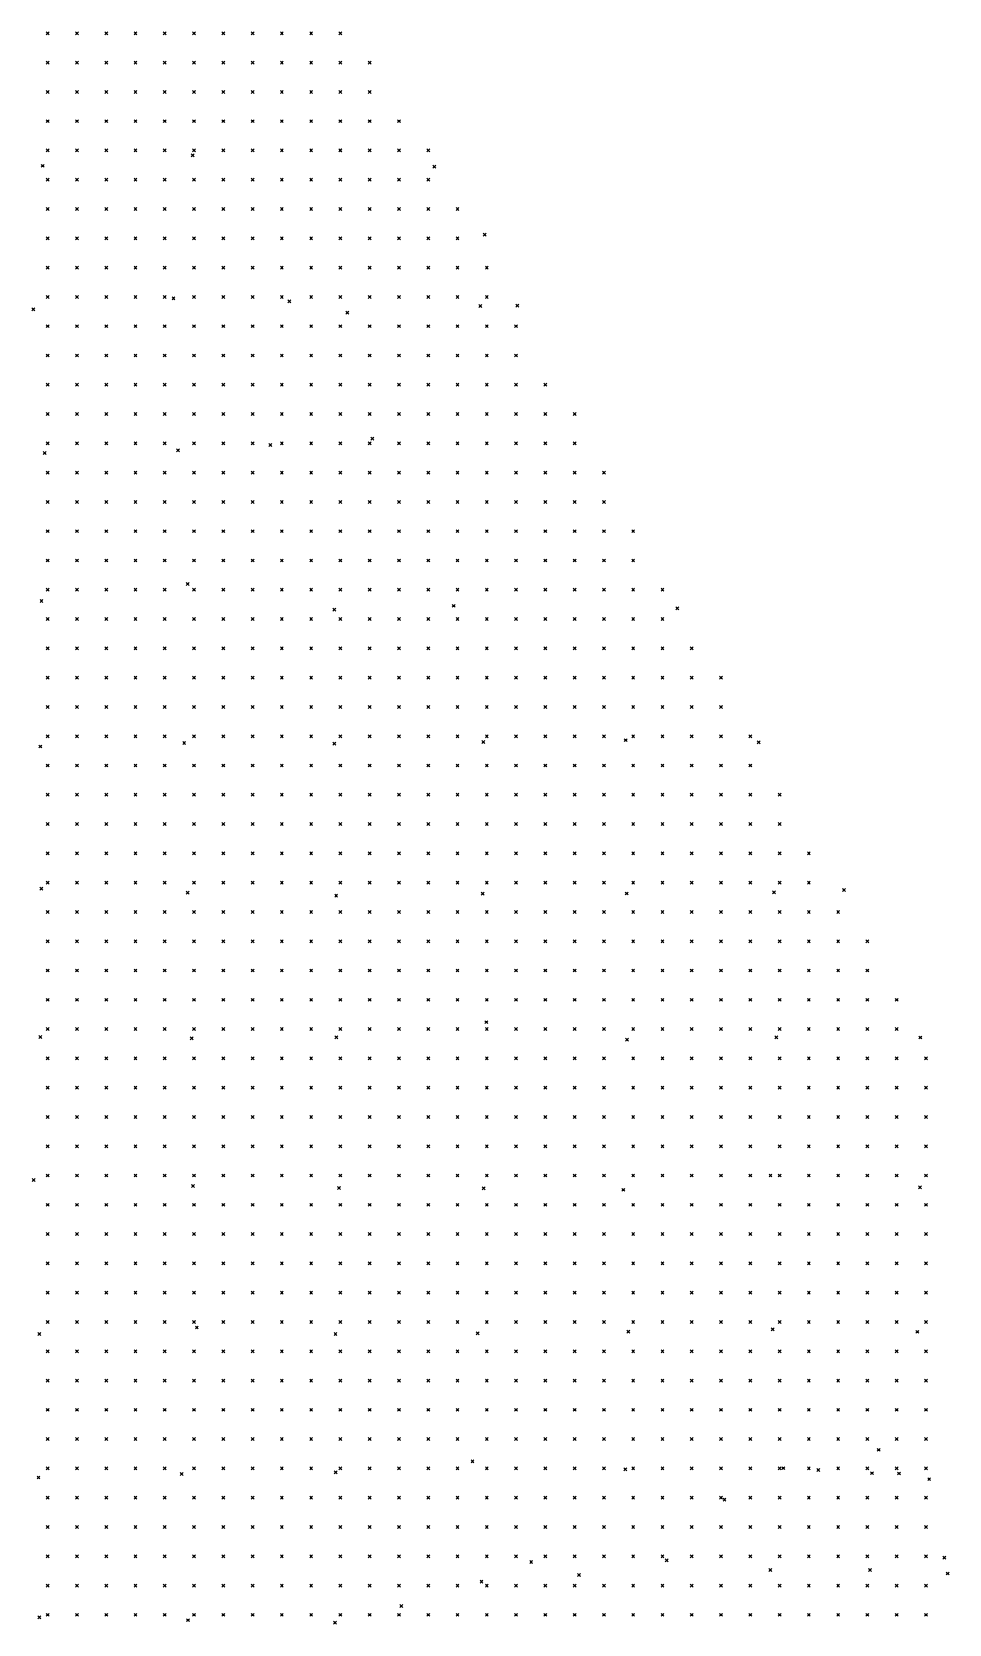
# Model space of a CAD drawing. Header units: metres. Extents: x 441556 to 446409, y 432338 to 461058.
# Drawn here: x 445586.7 to 445680.7, y 434444.7 to 434607.8 of the extents above; entities that cross this region are included whole.
import ezdxf

# ---------------------------------------------------------------- set-up
doc = ezdxf.new("R2010")
doc.units = ezdxf.units.M
doc.header["$MEASUREMENT"] = 0
doc.header["$PDMODE"] = 35
doc.header["$PDSIZE"] = 0.15
doc.layers.add('DTM-NOK-RevN_LIDAR_co_lidar', color=91, linetype='Continuous', lineweight=0)
doc.layers.add('DTM-NOK-RevN_RTK', color=32, linetype='Continuous', lineweight=0)

msp = doc.modelspace()

# ---------------------------------------------------------------- linework, layer by layer
at = {"layer": 'DTM-NOK-RevN_LIDAR_co_lidar'}
for p in [(445588.357, 434607.601, 324.379), (445591.356, 434607.601, 324.506), (445594.356, 434607.601, 324.63), (445597.355, 434607.601, 324.743), (445600.354, 434607.601, 324.834), (445603.354, 434607.601, 324.872), (445606.353, 434607.601, 324.894), (445609.352, 434607.601, 324.854), (445612.352, 434607.601, 324.861), (445615.351, 434607.601, 324.949), (445618.351, 434607.601, 325.101), (445588.357, 434604.602, 324.569), (445591.356, 434604.602, 324.691), (445594.356, 434604.602, 324.776), (445597.355, 434604.602, 324.812), (445600.354, 434604.602, 324.806), (445603.354, 434604.602, 324.762), (445606.353, 434604.602, 324.76), (445609.352, 434604.602, 324.861), (445612.352, 434604.602, 324.907), (445615.351, 434604.602, 325.057), (445618.351, 434604.602, 324.993), (445621.35, 434604.602, 325.052), (445588.357, 434601.602, 324.67), (445591.356, 434601.602, 324.797), (445594.356, 434601.602, 324.861), (445597.355, 434601.602, 324.889), (445600.354, 434601.602, 324.798), (445603.354, 434601.602, 324.797), (445606.353, 434601.602, 324.852), (445609.352, 434601.602, 324.958), (445612.352, 434601.602, 324.935), (445615.351, 434601.602, 324.91), (445618.351, 434601.602, 324.9), (445621.35, 434601.602, 324.993), (445588.357, 434598.603, 324.625), (445591.356, 434598.603, 324.745), (445594.356, 434598.603, 324.929), (445597.355, 434598.603, 324.956), (445600.354, 434598.603, 324.874), (445603.354, 434598.603, 324.854), (445606.353, 434598.603, 324.904), (445609.352, 434598.603, 324.93), (445612.352, 434598.603, 324.926), (445615.351, 434598.603, 324.943), (445618.351, 434598.603, 324.98), (445621.35, 434598.603, 325.039), (445624.349, 434598.603, 325.037), (445588.357, 434595.604, 324.709), (445591.356, 434595.604, 324.779), (445594.356, 434595.604, 324.849), (445597.355, 434595.604, 324.926), (445600.354, 434595.604, 324.943), (445603.354, 434595.604, 324.966), (445606.353, 434595.604, 324.995), (445609.352, 434595.604, 324.975), (445612.352, 434595.604, 325.006), (445615.351, 434595.604, 324.997), (445618.351, 434595.604, 324.864), (445621.35, 434595.604, 324.747), (445624.349, 434595.604, 324.622), (445627.349, 434595.604, 324.592), (445588.357, 434592.604, 324.644), (445591.356, 434592.604, 324.72), (445594.356, 434592.604, 324.838), (445597.355, 434592.604, 324.934), (445600.354, 434592.604, 324.97), (445603.354, 434592.604, 324.961), (445606.353, 434592.604, 324.868), (445609.352, 434592.604, 324.856), (445612.352, 434592.604, 325.065), (445615.351, 434592.604, 324.86), (445618.351, 434592.604, 324.539), (445621.35, 434592.604, 324.465), (445624.349, 434592.604, 324.458), (445627.349, 434592.604, 324.396), (445588.357, 434589.605, 324.605), (445591.356, 434589.605, 324.745), (445594.356, 434589.605, 324.886), (445597.355, 434589.605, 324.798), (445600.354, 434589.605, 324.732), (445603.354, 434589.605, 324.488), (445606.353, 434589.605, 324.32), (445609.352, 434589.605, 324.367), (445612.352, 434589.605, 324.608), (445615.351, 434589.605, 324.208), (445618.351, 434589.605, 324.042), (445621.35, 434589.605, 324.106), (445624.349, 434589.605, 324.189), (445627.349, 434589.605, 324.165), (445630.348, 434589.605, 324.253), (445588.357, 434586.605, 324.482), (445591.356, 434586.605, 324.33), (445594.356, 434586.605, 324.362), (445597.355, 434586.605, 324.524), (445600.354, 434586.605, 324.415), (445603.354, 434586.605, 324.229), (445606.353, 434586.605, 324.183), (445609.352, 434586.605, 324.176), (445612.352, 434586.605, 324.08), (445615.351, 434586.605, 323.963), (445618.351, 434586.605, 324.033), (445621.35, 434586.605, 324.113), (445624.349, 434586.605, 324.144), (445627.349, 434586.605, 324.09), (445630.348, 434586.605, 324.188), (445588.357, 434583.606, 323.945), (445591.356, 434583.606, 323.794), (445594.356, 434583.606, 323.814), (445597.355, 434583.606, 324.083), (445600.354, 434583.606, 324.002), (445603.354, 434583.606, 324.001), (445606.353, 434583.606, 323.843), (445609.352, 434583.606, 323.741), (445612.352, 434583.606, 323.853), (445615.351, 434583.606, 323.94), (445618.351, 434583.606, 324.071), (445621.35, 434583.606, 324.112), (445624.349, 434583.606, 324.119), (445627.349, 434583.606, 324.108), (445630.348, 434583.606, 324.155), (445633.348, 434583.606, 324.204), (445588.357, 434580.607, 323.753), (445591.356, 434580.607, 323.761), (445594.356, 434580.607, 323.793), (445597.355, 434580.607, 323.857), (445600.354, 434580.607, 323.863), (445603.354, 434580.607, 323.902), (445606.353, 434580.607, 323.913), (445609.352, 434580.607, 323.871), (445612.352, 434580.607, 323.844), (445615.351, 434580.607, 323.883), (445618.351, 434580.607, 324.118), (445621.35, 434580.607, 324.145), (445624.349, 434580.607, 324.108), (445627.349, 434580.607, 324.081), (445630.348, 434580.607, 324.073), (445633.348, 434580.607, 324.047), (445588.357, 434577.607, 323.754), (445591.356, 434577.607, 323.743), (445594.356, 434577.607, 323.887), (445597.355, 434577.607, 323.926), (445600.354, 434577.607, 324.007), (445603.354, 434577.607, 323.951), (445606.353, 434577.607, 323.957), (445609.352, 434577.607, 323.959), (445612.352, 434577.607, 323.884), (445615.351, 434577.607, 323.942), (445618.351, 434577.607, 323.908), (445621.35, 434577.607, 323.903), (445624.349, 434577.607, 324.015), (445627.349, 434577.607, 323.967), (445630.348, 434577.607, 323.891), (445633.348, 434577.607, 323.929), (445636.347, 434577.607, 323.944), (445588.357, 434574.608, 323.626), (445591.356, 434574.608, 323.668), (445594.356, 434574.608, 323.781), (445597.355, 434574.608, 323.82), (445600.354, 434574.608, 323.816), (445603.354, 434574.608, 323.85), (445606.353, 434574.608, 323.845), (445609.352, 434574.608, 323.882), (445612.352, 434574.608, 323.877), (445615.351, 434574.608, 323.795), (445618.351, 434574.608, 323.829), (445621.35, 434574.608, 323.832), (445624.349, 434574.608, 323.916), (445627.349, 434574.608, 323.844), (445630.348, 434574.608, 323.816), (445633.348, 434574.608, 323.713), (445636.347, 434574.608, 323.794), (445588.357, 434571.608, 323.572), (445591.356, 434571.608, 323.667), (445594.356, 434571.608, 323.661), (445597.355, 434571.608, 323.658), (445600.354, 434571.608, 323.564), (445603.354, 434571.608, 323.705), (445606.353, 434571.608, 323.718), (445609.352, 434571.608, 323.828), (445612.352, 434571.608, 323.745), (445615.351, 434571.608, 323.674), (445618.351, 434571.608, 323.746), (445621.35, 434571.608, 323.762), (445624.349, 434571.608, 323.748), (445627.349, 434571.608, 323.79), (445630.348, 434571.608, 323.749), (445633.348, 434571.608, 323.665), (445636.347, 434571.608, 323.713), (445639.346, 434571.608, 323.758), (445588.357, 434568.609, 323.475), (445591.356, 434568.609, 323.618), (445594.356, 434568.609, 323.61), (445597.355, 434568.609, 323.519), (445600.354, 434568.609, 323.508), (445603.354, 434568.609, 323.532), (445606.353, 434568.609, 323.632), (445609.352, 434568.609, 323.735), (445612.352, 434568.609, 323.627), (445615.351, 434568.609, 323.604), (445618.351, 434568.609, 323.771), (445621.35, 434568.609, 323.831), (445624.349, 434568.609, 323.733), (445627.349, 434568.609, 323.825), (445630.348, 434568.609, 323.794), (445633.348, 434568.609, 323.722), (445636.347, 434568.609, 323.666), (445639.346, 434568.609, 323.712), (445642.346, 434568.609, 323.696), (445588.357, 434565.61, 323.414), (445591.356, 434565.61, 323.562), (445594.356, 434565.61, 323.652), (445597.355, 434565.61, 323.575), (445600.354, 434565.61, 323.517), (445603.354, 434565.61, 323.595), (445606.353, 434565.61, 323.621), (445609.352, 434565.61, 323.675), (445612.352, 434565.61, 323.585), (445615.351, 434565.61, 323.547), (445618.351, 434565.61, 323.762), (445621.35, 434565.61, 323.851), (445624.349, 434565.61, 323.626), (445627.349, 434565.61, 323.686), (445630.348, 434565.61, 323.709), (445633.348, 434565.61, 323.65), (445636.347, 434565.61, 323.621), (445639.346, 434565.61, 323.613), (445642.346, 434565.61, 323.624), (445588.357, 434562.61, 323.359), (445591.356, 434562.61, 323.58), (445594.356, 434562.61, 323.74), (445597.355, 434562.61, 323.727), (445600.354, 434562.61, 323.75), (445603.354, 434562.61, 323.73), (445606.353, 434562.61, 323.582), (445609.352, 434562.61, 323.582), (445612.352, 434562.61, 323.536), (445615.351, 434562.61, 323.528), (445618.351, 434562.61, 323.574), (445621.35, 434562.61, 323.582), (445624.349, 434562.61, 323.478), (445627.349, 434562.61, 323.447), (445630.348, 434562.61, 323.518), (445633.348, 434562.61, 323.547), (445636.347, 434562.61, 323.534), (445639.346, 434562.61, 323.608), (445642.346, 434562.61, 323.669), (445645.345, 434562.61, 323.61), (445588.357, 434559.611, 323.314), (445591.356, 434559.611, 323.474), (445594.356, 434559.611, 323.525), (445597.355, 434559.611, 323.567), (445600.354, 434559.611, 323.548), (445603.354, 434559.611, 323.504), (445606.353, 434559.611, 323.422), (445609.352, 434559.611, 323.389), (445612.352, 434559.611, 323.355), (445615.351, 434559.611, 323.32), (445618.351, 434559.611, 323.345), (445621.35, 434559.611, 323.409), (445624.349, 434559.611, 323.432), (445627.349, 434559.611, 323.448), (445630.348, 434559.611, 323.579), (445633.348, 434559.611, 323.562), (445636.347, 434559.611, 323.459), (445639.346, 434559.611, 323.497), (445642.346, 434559.611, 323.501), (445645.345, 434559.611, 323.412), (445588.357, 434556.612, 323.124), (445591.356, 434556.612, 323.178), (445594.356, 434556.612, 323.177), (445597.355, 434556.612, 323.157), (445600.354, 434556.612, 323.112), (445603.354, 434556.612, 323.117), (445606.353, 434556.612, 323.196), (445609.352, 434556.612, 323.198), (445612.352, 434556.612, 323.195), (445615.351, 434556.612, 323.246), (445618.351, 434556.612, 323.319), (445621.35, 434556.612, 323.374), (445624.349, 434556.612, 323.551), (445627.349, 434556.612, 323.492), (445630.348, 434556.612, 323.345), (445633.348, 434556.612, 323.329), (445636.347, 434556.612, 323.381), (445639.346, 434556.612, 323.312), (445642.346, 434556.612, 323.358), (445645.345, 434556.612, 323.339), (445648.344, 434556.612, 323.356), (445588.357, 434553.612, 323.207), (445591.356, 434553.612, 323.248), (445594.356, 434553.612, 323.152), (445597.355, 434553.612, 323.065), (445600.354, 434553.612, 323.004), (445603.354, 434553.612, 323.063), (445606.353, 434553.612, 323.153), (445609.352, 434553.612, 323.173), (445612.352, 434553.612, 323.235), (445615.351, 434553.612, 323.218), (445618.351, 434553.612, 323.2), (445621.35, 434553.612, 323.147), (445624.349, 434553.612, 323.201), (445627.349, 434553.612, 323.223), (445630.348, 434553.612, 323.285), (445633.348, 434553.612, 323.244), (445636.347, 434553.612, 323.318), (445639.346, 434553.612, 323.247), (445642.346, 434553.612, 323.295), (445645.345, 434553.612, 323.314), (445648.344, 434553.612, 323.328), (445588.357, 434550.613, 323.213), (445591.356, 434550.613, 323.205), (445594.356, 434550.613, 323.123), (445597.355, 434550.613, 322.946), (445600.354, 434550.613, 322.89), (445603.354, 434550.613, 323.064), (445606.353, 434550.613, 323.192), (445609.352, 434550.613, 323.147), (445612.352, 434550.613, 323.143), (445615.351, 434550.613, 323.076), (445618.351, 434550.613, 323.074), (445621.35, 434550.613, 323.064), (445624.349, 434550.613, 323.115), (445627.349, 434550.613, 323.148), (445630.348, 434550.613, 323.187), (445633.348, 434550.613, 323.204), (445636.347, 434550.613, 323.214), (445639.346, 434550.613, 323.201), (445642.346, 434550.613, 323.277), (445645.345, 434550.613, 323.307), (445648.344, 434550.613, 323.342), (445651.344, 434550.613, 323.36), (445588.357, 434547.613, 323.221), (445591.356, 434547.613, 323.174), (445594.356, 434547.613, 323.002), (445597.355, 434547.613, 322.815), (445600.354, 434547.613, 322.692), (445603.354, 434547.613, 322.891), (445606.353, 434547.613, 323.093), (445609.352, 434547.613, 323.165), (445612.352, 434547.613, 323.135), (445615.351, 434547.613, 323.02), (445618.351, 434547.613, 323.022), (445621.35, 434547.613, 323.03), (445624.349, 434547.613, 323.067), (445627.349, 434547.613, 323.08), (445630.348, 434547.613, 323.116), (445633.348, 434547.613, 323.201), (445636.347, 434547.613, 323.111), (445639.346, 434547.613, 323.087), (445642.346, 434547.613, 323.173), (445645.345, 434547.613, 323.237), (445648.344, 434547.613, 323.228), (445651.344, 434547.613, 323.129), (445588.357, 434544.614, 322.88), (445591.356, 434544.614, 322.867), (445594.356, 434544.614, 322.832), (445597.355, 434544.614, 322.731), (445600.354, 434544.614, 322.673), (445603.354, 434544.614, 322.729), (445606.353, 434544.614, 322.891), (445609.352, 434544.614, 323.043), (445612.352, 434544.614, 323.072), (445615.351, 434544.614, 323.049), (445618.351, 434544.614, 323.124), (445621.35, 434544.614, 323.168), (445624.349, 434544.614, 323.038), (445627.349, 434544.614, 323.018), (445630.348, 434544.614, 323.086), (445633.348, 434544.614, 323.122), (445636.347, 434544.614, 323.02), (445639.346, 434544.614, 322.97), (445642.346, 434544.614, 323.102), (445645.345, 434544.614, 323.083), (445648.344, 434544.614, 323.108), (445651.344, 434544.614, 323.094), (445654.343, 434544.614, 323.088), (445588.357, 434541.615, 322.849), (445591.356, 434541.615, 322.862), (445594.356, 434541.615, 322.895), (445597.355, 434541.615, 322.88), (445600.354, 434541.615, 322.848), (445603.354, 434541.615, 322.859), (445606.353, 434541.615, 322.862), (445609.352, 434541.615, 322.91), (445612.352, 434541.615, 323.013), (445615.351, 434541.615, 323.018), (445618.351, 434541.615, 323.003), (445621.35, 434541.615, 323.005), (445624.349, 434541.615, 322.965), (445627.349, 434541.615, 322.902), (445630.348, 434541.615, 322.881), (445633.348, 434541.615, 322.96), (445636.347, 434541.615, 323.049), (445639.346, 434541.615, 322.985), (445642.346, 434541.615, 323.103), (445645.345, 434541.615, 323.222), (445648.344, 434541.615, 323.249), (445651.344, 434541.615, 323.25), (445654.343, 434541.615, 323.244), (445657.343, 434541.615, 323.244), (445588.357, 434538.615, 322.929), (445591.356, 434538.615, 322.949), (445594.356, 434538.615, 322.945), (445597.355, 434538.615, 322.91), (445600.354, 434538.615, 322.907), (445603.354, 434538.615, 322.877), (445606.353, 434538.615, 322.808), (445609.352, 434538.615, 322.811), (445612.352, 434538.615, 322.911), (445615.351, 434538.615, 322.894), (445618.351, 434538.615, 322.817), (445621.35, 434538.615, 322.758), (445624.349, 434538.615, 322.775), (445627.349, 434538.615, 322.873), (445630.348, 434538.615, 322.935), (445633.348, 434538.615, 323.039), (445636.347, 434538.615, 323.12), (445639.346, 434538.615, 323.08), (445642.346, 434538.615, 323.165), (445645.345, 434538.615, 323.312), (445648.344, 434538.615, 323.276), (445651.344, 434538.615, 323.242), (445654.343, 434538.615, 323.184), (445657.343, 434538.615, 323.138), (445588.357, 434535.616, 322.934), (445591.356, 434535.616, 322.882), (445594.356, 434535.616, 322.842), (445597.355, 434535.616, 322.821), (445600.354, 434535.616, 322.789), (445603.354, 434535.616, 322.77), (445606.353, 434535.616, 322.787), (445609.352, 434535.616, 322.813), (445612.352, 434535.616, 322.826), (445615.351, 434535.616, 322.824), (445618.351, 434535.616, 322.824), (445621.35, 434535.616, 322.851), (445624.349, 434535.616, 322.898), (445627.349, 434535.616, 323.01), (445630.348, 434535.616, 323.081), (445633.348, 434535.616, 323.122), (445636.347, 434535.616, 323.158), (445639.346, 434535.616, 323.205), (445642.346, 434535.616, 323.202), (445645.345, 434535.616, 323.172), (445648.344, 434535.616, 323.129), (445651.344, 434535.616, 323.087), (445654.343, 434535.616, 323.062), (445657.343, 434535.616, 323.031), (445660.342, 434535.616, 323.022), (445588.357, 434532.616, 322.758), (445591.356, 434532.616, 322.721), (445594.356, 434532.616, 322.692), (445597.355, 434532.616, 322.747), (445600.354, 434532.616, 322.818), (445603.354, 434532.616, 322.907), (445606.353, 434532.616, 322.907), (445609.352, 434532.616, 322.83), (445612.352, 434532.616, 322.782), (445615.351, 434532.616, 322.802), (445618.351, 434532.616, 322.845), (445621.35, 434532.616, 322.943), (445624.349, 434532.616, 323.009), (445627.349, 434532.616, 323.026), (445630.348, 434532.616, 323.005), (445633.348, 434532.616, 323.061), (445636.347, 434532.616, 323.01), (445639.346, 434532.616, 323.015), (445642.346, 434532.616, 323.053), (445645.345, 434532.616, 323.058), (445648.344, 434532.616, 323.035), (445651.344, 434532.616, 323.067), (445654.343, 434532.616, 323.067), (445657.343, 434532.616, 323.016), (445660.342, 434532.616, 322.993), (445588.357, 434529.617, 322.749), (445591.356, 434529.617, 322.825), (445594.356, 434529.617, 322.865), (445597.355, 434529.617, 322.89), (445600.354, 434529.617, 322.912), (445603.354, 434529.617, 322.922), (445606.353, 434529.617, 322.923), (445609.352, 434529.617, 322.812), (445612.352, 434529.617, 322.708), (445615.351, 434529.617, 322.69), (445618.351, 434529.617, 322.736), (445621.35, 434529.617, 322.808), (445624.349, 434529.617, 322.805), (445627.349, 434529.617, 322.721), (445630.348, 434529.617, 322.709), (445633.348, 434529.617, 322.831), (445636.347, 434529.617, 322.931), (445639.346, 434529.617, 323.034), (445642.346, 434529.617, 323.136), (445645.345, 434529.617, 323.183), (445648.344, 434529.617, 323.111), (445651.344, 434529.617, 323.096), (445654.343, 434529.617, 323.088), (445657.343, 434529.617, 323.019), (445660.342, 434529.617, 322.991), (445663.341, 434529.617, 323.019), (445588.357, 434526.618, 322.867), (445591.356, 434526.618, 322.852), (445594.356, 434526.618, 322.87), (445597.355, 434526.618, 322.884), (445600.354, 434526.618, 322.887), (445603.354, 434526.618, 322.795), (445606.353, 434526.618, 322.789), (445609.352, 434526.618, 322.744), (445612.352, 434526.618, 322.599), (445615.351, 434526.618, 322.564), (445618.351, 434526.618, 322.615), (445621.35, 434526.618, 322.625), (445624.349, 434526.618, 322.606), (445627.349, 434526.618, 322.625), (445630.348, 434526.618, 322.717), (445633.348, 434526.618, 322.828), (445636.347, 434526.618, 322.949), (445639.346, 434526.618, 323.044), (445642.346, 434526.618, 323.109), (445645.345, 434526.618, 323.137), (445648.344, 434526.618, 323.13), (445651.344, 434526.618, 323.146), (445654.343, 434526.618, 323.081), (445657.343, 434526.618, 322.984), (445660.342, 434526.618, 322.939), (445663.341, 434526.618, 322.861), (445588.357, 434523.618, 322.762), (445591.356, 434523.618, 322.796), (445594.356, 434523.618, 322.811), (445597.355, 434523.618, 322.781), (445600.354, 434523.618, 322.798), (445603.354, 434523.618, 322.662), (445606.353, 434523.618, 322.647), (445609.352, 434523.618, 322.582), (445612.352, 434523.618, 322.509), (445615.351, 434523.618, 322.494), (445618.351, 434523.618, 322.535), (445621.35, 434523.618, 322.597), (445624.349, 434523.618, 322.636), (445627.349, 434523.618, 322.725), (445630.348, 434523.618, 322.841), (445633.348, 434523.618, 322.918), (445636.347, 434523.618, 322.975), (445639.346, 434523.618, 323.004), (445642.346, 434523.618, 323.054), (445645.345, 434523.618, 323.029), (445648.344, 434523.618, 323.035), (445651.344, 434523.618, 323.014), (445654.343, 434523.618, 322.885), (445657.343, 434523.618, 322.799), (445660.342, 434523.618, 322.758), (445663.341, 434523.618, 322.768), (445666.341, 434523.618, 322.795), (445588.357, 434520.619, 322.736), (445591.356, 434520.619, 322.696), (445594.356, 434520.619, 322.664), (445597.355, 434520.619, 322.602), (445600.354, 434520.619, 322.582), (445603.354, 434520.619, 322.569), (445606.353, 434520.619, 322.603), (445609.352, 434520.619, 322.613), (445612.352, 434520.619, 322.577), (445615.351, 434520.619, 322.578), (445618.351, 434520.619, 322.589), (445621.35, 434520.619, 322.619), (445624.349, 434520.619, 322.738), (445627.349, 434520.619, 322.747), (445630.348, 434520.619, 322.69), (445633.348, 434520.619, 322.741), (445636.347, 434520.619, 322.794), (445639.346, 434520.619, 322.838), (445642.346, 434520.619, 322.894), (445645.345, 434520.619, 322.871), (445648.344, 434520.619, 322.869), (445651.344, 434520.619, 322.883), (445654.343, 434520.619, 322.845), (445657.343, 434520.619, 322.804), (445660.342, 434520.619, 322.803), (445663.341, 434520.619, 322.81), (445666.341, 434520.619, 322.81), (445588.357, 434517.62, 322.609), (445591.356, 434517.62, 322.559), (445594.356, 434517.62, 322.596), (445597.355, 434517.62, 322.607), (445600.354, 434517.62, 322.645), (445603.354, 434517.62, 322.705), (445606.353, 434517.62, 322.759), (445609.352, 434517.62, 322.688), (445612.352, 434517.62, 322.688), (445615.351, 434517.62, 322.643), (445618.351, 434517.62, 322.6), (445621.35, 434517.62, 322.574), (445624.349, 434517.62, 322.611), (445627.349, 434517.62, 322.602), (445630.348, 434517.62, 322.578), (445633.348, 434517.62, 322.618), (445636.347, 434517.62, 322.641), (445639.346, 434517.62, 322.706), (445642.346, 434517.62, 322.74), (445645.345, 434517.62, 322.796), (445648.344, 434517.62, 322.878), (445651.344, 434517.62, 322.902), (445654.343, 434517.62, 322.87), (445657.343, 434517.62, 322.795), (445660.342, 434517.62, 322.724), (445663.341, 434517.62, 322.668), (445666.341, 434517.62, 322.608), (445669.34, 434517.62, 322.581), (445588.357, 434514.62, 322.567), (445591.356, 434514.62, 322.596), (445594.356, 434514.62, 322.651), (445597.355, 434514.62, 322.669), (445600.354, 434514.62, 322.734), (445603.354, 434514.62, 322.716), (445606.353, 434514.62, 322.653), (445609.352, 434514.62, 322.616), (445612.352, 434514.62, 322.562), (445615.351, 434514.62, 322.486), (445618.351, 434514.62, 322.378), (445621.35, 434514.62, 322.401), (445624.349, 434514.62, 322.463), (445627.349, 434514.62, 322.48), (445630.348, 434514.62, 322.515), (445633.348, 434514.62, 322.623), (445636.347, 434514.62, 322.688), (445639.346, 434514.62, 322.728), (445642.346, 434514.62, 322.752), (445645.345, 434514.62, 322.769), (445648.344, 434514.62, 322.769), (445651.344, 434514.62, 322.753), (445654.343, 434514.62, 322.709), (445657.343, 434514.62, 322.644), (445660.342, 434514.62, 322.608), (445663.341, 434514.62, 322.618), (445666.341, 434514.62, 322.647), (445669.34, 434514.62, 322.681), (445672.34, 434514.62, 322.678), (445588.357, 434511.621, 322.614), (445591.356, 434511.621, 322.65), (445594.356, 434511.621, 322.667), (445597.355, 434511.621, 322.64), (445600.354, 434511.621, 322.616), (445603.354, 434511.621, 322.548), (445606.353, 434511.621, 322.501), (445609.352, 434511.621, 322.462), (445612.352, 434511.621, 322.386), (445615.351, 434511.621, 322.34), (445618.351, 434511.621, 322.362), (445621.35, 434511.621, 322.383), (445624.349, 434511.621, 322.415), (445627.349, 434511.621, 322.469), (445630.348, 434511.621, 322.61), (445633.348, 434511.621, 322.672), (445636.347, 434511.621, 322.656), (445639.346, 434511.621, 322.627), (445642.346, 434511.621, 322.585), (445645.345, 434511.621, 322.606), (445648.344, 434511.621, 322.62), (445651.344, 434511.621, 322.672), (445654.343, 434511.621, 322.733), (445657.343, 434511.621, 322.778), (445660.342, 434511.621, 322.76), (445663.341, 434511.621, 322.73), (445666.341, 434511.621, 322.644), (445669.34, 434511.621, 322.633), (445672.34, 434511.621, 322.591), (445588.357, 434508.621, 322.625), (445591.356, 434508.621, 322.58), (445594.356, 434508.621, 322.537), (445597.355, 434508.621, 322.516), (445600.354, 434508.621, 322.444), (445603.354, 434508.621, 322.357), (445606.353, 434508.621, 322.379), (445609.352, 434508.621, 322.414), (445612.352, 434508.621, 322.396), (445615.351, 434508.621, 322.363), (445618.351, 434508.621, 322.409), (445621.35, 434508.621, 322.493), (445624.349, 434508.621, 322.503), (445627.349, 434508.621, 322.384), (445630.348, 434508.621, 322.424), (445633.348, 434508.621, 322.523), (445636.347, 434508.621, 322.493), (445639.346, 434508.621, 322.5), (445642.346, 434508.621, 322.592), (445645.345, 434508.621, 322.744), (445648.344, 434508.621, 322.747), (445651.344, 434508.621, 322.733), (445654.343, 434508.621, 322.726), (445657.343, 434508.621, 322.739), (445660.342, 434508.621, 322.697), (445663.341, 434508.621, 322.656), (445666.341, 434508.621, 322.611), (445669.34, 434508.621, 322.621), (445672.34, 434508.621, 322.582), (445675.339, 434508.621, 322.574), (445588.357, 434505.622, 322.506), (445591.356, 434505.622, 322.439), (445594.356, 434505.622, 322.406), (445597.355, 434505.622, 322.39), (445600.354, 434505.622, 322.416), (445603.354, 434505.622, 322.432), (445606.353, 434505.622, 322.426), (445609.352, 434505.622, 322.44), (445612.352, 434505.622, 322.447), (445615.351, 434505.622, 322.47), (445618.351, 434505.622, 322.457), (445621.35, 434505.622, 322.425), (445624.349, 434505.622, 322.425), (445627.349, 434505.622, 322.313), (445630.348, 434505.622, 322.253), (445633.348, 434505.622, 322.302), (445636.347, 434505.622, 322.385), (445639.346, 434505.622, 322.509), (445642.346, 434505.622, 322.66), (445645.345, 434505.622, 322.758), (445648.344, 434505.622, 322.701), (445651.344, 434505.622, 322.65), (445654.343, 434505.622, 322.63), (445657.343, 434505.622, 322.671), (445660.342, 434505.622, 322.697), (445663.341, 434505.622, 322.668), (445666.341, 434505.622, 322.624), (445669.34, 434505.622, 322.586), (445672.34, 434505.622, 322.583), (445675.339, 434505.622, 322.557), (445588.357, 434502.623, 322.297), (445591.356, 434502.623, 322.284), (445594.356, 434502.623, 322.357), (445597.355, 434502.623, 322.327), (445600.354, 434502.623, 322.354), (445603.354, 434502.623, 322.396), (445606.353, 434502.623, 322.397), (445609.352, 434502.623, 322.441), (445612.352, 434502.623, 322.412), (445615.351, 434502.623, 322.379), (445618.351, 434502.623, 322.279), (445621.35, 434502.623, 322.134), (445624.349, 434502.623, 322.212), (445627.349, 434502.623, 322.145), (445630.348, 434502.623, 322.206), (445633.348, 434502.623, 322.369), (445636.347, 434502.623, 322.4), (445639.346, 434502.623, 322.459), (445642.346, 434502.623, 322.511), (445645.345, 434502.623, 322.599), (445648.344, 434502.623, 322.62), (445651.344, 434502.623, 322.601), (445654.343, 434502.623, 322.581), (445657.343, 434502.623, 322.627), (445660.342, 434502.623, 322.644), (445663.341, 434502.623, 322.635), (445666.341, 434502.623, 322.61), (445669.34, 434502.623, 322.581), (445672.34, 434502.623, 322.551), (445675.339, 434502.623, 322.53), (445678.338, 434502.623, 322.495), (445588.357, 434499.623, 322.201), (445591.356, 434499.623, 322.186), (445594.356, 434499.623, 322.264), (445597.355, 434499.623, 322.34), (445600.354, 434499.623, 322.379), (445603.354, 434499.623, 322.407), (445606.353, 434499.623, 322.419), (445609.352, 434499.623, 322.356), (445612.352, 434499.623, 322.299), (445615.351, 434499.623, 322.231), (445618.351, 434499.623, 322.195), (445621.35, 434499.623, 322.167), (445624.349, 434499.623, 322.221), (445627.349, 434499.623, 322.233), (445630.348, 434499.623, 322.29), (445633.348, 434499.623, 322.298), (445636.347, 434499.623, 322.334), (445639.346, 434499.623, 322.371), (445642.346, 434499.623, 322.369), (445645.345, 434499.623, 322.427), (445648.344, 434499.623, 322.435), (445651.344, 434499.623, 322.483), (445654.343, 434499.623, 322.494), (445657.343, 434499.623, 322.521), (445660.342, 434499.623, 322.603), (445663.341, 434499.623, 322.598), (445666.341, 434499.623, 322.584), (445669.34, 434499.623, 322.573), (445672.34, 434499.623, 322.53), (445675.339, 434499.623, 322.456), (445678.338, 434499.623, 322.397), (445588.357, 434496.624, 322.19), (445591.356, 434496.624, 322.145), (445594.356, 434496.624, 322.112), (445597.355, 434496.624, 322.255), (445600.354, 434496.624, 322.348), (445603.354, 434496.624, 322.349), (445606.353, 434496.624, 322.286), (445609.352, 434496.624, 322.209), (445612.352, 434496.624, 322.239), (445615.351, 434496.624, 322.344), (445618.351, 434496.624, 322.385), (445621.35, 434496.624, 322.273), (445624.349, 434496.624, 322.177), (445627.349, 434496.624, 322.237), (445630.348, 434496.624, 322.266), (445633.348, 434496.624, 322.228), (445636.347, 434496.624, 322.161), (445639.346, 434496.624, 322.146), (445642.346, 434496.624, 322.206), (445645.345, 434496.624, 322.292), (445648.344, 434496.624, 322.351), (445651.344, 434496.624, 322.388), (445654.343, 434496.624, 322.439), (445657.343, 434496.624, 322.515), (445660.342, 434496.624, 322.556), (445663.341, 434496.624, 322.558), (445666.341, 434496.624, 322.496), (445669.34, 434496.624, 322.464), (445672.34, 434496.624, 322.445), (445675.339, 434496.624, 322.409), (445678.338, 434496.624, 322.351), (445588.357, 434493.625, 321.959), (445591.356, 434493.625, 321.987), (445594.356, 434493.625, 322.029), (445597.355, 434493.625, 322.106), (445600.354, 434493.625, 322.172), (445603.354, 434493.625, 322.232), (445606.353, 434493.625, 322.326), (445609.352, 434493.625, 322.32), (445612.352, 434493.625, 322.294), (445615.351, 434493.625, 322.287), (445618.351, 434493.625, 322.258), (445621.35, 434493.625, 322.184), (445624.349, 434493.625, 322.173), (445627.349, 434493.625, 322.143), (445630.348, 434493.625, 322.076), (445633.348, 434493.625, 322.09), (445636.347, 434493.625, 322.103), (445639.346, 434493.625, 322.15), (445642.346, 434493.625, 322.204), (445645.345, 434493.625, 322.228), (445648.344, 434493.625, 322.25), (445651.344, 434493.625, 322.331), (445654.343, 434493.625, 322.357), (445657.343, 434493.625, 322.377), (445660.342, 434493.625, 322.4), (445663.341, 434493.625, 322.454), (445666.341, 434493.625, 322.464), (445669.34, 434493.625, 322.434), (445672.34, 434493.625, 322.397), (445675.339, 434493.625, 322.331), (445678.338, 434493.625, 322.233), (445588.357, 434490.625, 321.858), (445591.356, 434490.625, 321.795), (445594.356, 434490.625, 321.926), (445597.355, 434490.625, 322.082), (445600.354, 434490.625, 322.208), (445603.354, 434490.625, 322.264), (445606.353, 434490.625, 322.283), (445609.352, 434490.625, 322.291), (445612.352, 434490.625, 322.284), (445615.351, 434490.625, 322.227), (445618.351, 434490.625, 322.169), (445621.35, 434490.625, 322.112), (445624.349, 434490.625, 322.119), (445627.349, 434490.625, 322.086), (445630.348, 434490.625, 322.059), (445633.348, 434490.625, 322.077), (445636.347, 434490.625, 322.127), (445639.346, 434490.625, 322.127), (445642.346, 434490.625, 322.171), (445645.345, 434490.625, 322.145), (445648.344, 434490.625, 322.144), (445651.344, 434490.625, 322.128), (445654.343, 434490.625, 322.278), (445657.343, 434490.625, 322.4), (445660.342, 434490.625, 322.352), (445663.341, 434490.625, 322.387), (445666.341, 434490.625, 322.37), (445669.34, 434490.625, 322.272), (445672.34, 434490.625, 322.236), (445675.339, 434490.625, 322.216), (445678.338, 434490.625, 322.206), (445588.357, 434487.626, 321.838), (445591.356, 434487.626, 321.938), (445594.356, 434487.626, 322.029), (445597.355, 434487.626, 322.14), (445600.354, 434487.626, 322.208), (445603.354, 434487.626, 322.259), (445606.353, 434487.626, 322.234), (445609.352, 434487.626, 322.215), (445612.352, 434487.626, 322.137), (445615.351, 434487.626, 322.116), (445618.351, 434487.626, 322.155), (445621.35, 434487.626, 322.115), (445624.349, 434487.626, 322.1), (445627.349, 434487.626, 322.104), (445630.348, 434487.626, 322.091), (445633.348, 434487.626, 322.079), (445636.347, 434487.626, 322.057), (445639.346, 434487.626, 321.987), (445642.346, 434487.626, 321.975), (445645.345, 434487.626, 321.967), (445648.344, 434487.626, 322.022), (445651.344, 434487.626, 322.107), (445654.343, 434487.626, 322.164), (445657.343, 434487.626, 322.201), (445660.342, 434487.626, 322.179), (445663.341, 434487.626, 322.145), (445666.341, 434487.626, 322.166), (445669.34, 434487.626, 322.176), (445672.34, 434487.626, 322.183), (445675.339, 434487.626, 322.144), (445678.338, 434487.626, 322.096), (445588.357, 434484.626, 321.904), (445591.356, 434484.626, 321.994), (445594.356, 434484.626, 322.06), (445597.355, 434484.626, 322.16), (445600.354, 434484.626, 322.156), (445603.354, 434484.626, 322.145), (445606.353, 434484.626, 322.143), (445609.352, 434484.626, 322.148), (445612.352, 434484.626, 322.167), (445615.351, 434484.626, 322.168), (445618.351, 434484.626, 322.142), (445621.35, 434484.626, 322.117), (445624.349, 434484.626, 322.089), (445627.349, 434484.626, 322.042), (445630.348, 434484.626, 321.958), (445633.348, 434484.626, 321.907), (445636.347, 434484.626, 321.879), (445639.346, 434484.626, 321.918), (445642.346, 434484.626, 322), (445645.345, 434484.626, 322.044), (445648.344, 434484.626, 322.081), (445651.344, 434484.626, 322.091), (445654.343, 434484.626, 322.057), (445657.343, 434484.626, 322.008), (445660.342, 434484.626, 322.027), (445663.341, 434484.626, 321.989), (445666.341, 434484.626, 321.941), (445669.34, 434484.626, 322.028), (445672.34, 434484.626, 322.084), (445675.339, 434484.626, 322.117), (445678.338, 434484.626, 322.144), (445588.357, 434481.627, 322.018), (445591.356, 434481.627, 322.011), (445594.356, 434481.627, 322.086), (445597.355, 434481.627, 322.129), (445600.354, 434481.627, 322.154), (445603.354, 434481.627, 322.15), (445606.353, 434481.627, 322.135), (445609.352, 434481.627, 322.184), (445612.352, 434481.627, 322.162), (445615.351, 434481.627, 322.1), (445618.351, 434481.627, 322.033), (445621.35, 434481.627, 321.998), (445624.349, 434481.627, 321.926), (445627.349, 434481.627, 321.835), (445630.348, 434481.627, 321.847), (445633.348, 434481.627, 321.895), (445636.347, 434481.627, 321.947), (445639.346, 434481.627, 321.987), (445642.346, 434481.627, 322.064), (445645.345, 434481.627, 322.116), (445648.344, 434481.627, 322.1), (445651.344, 434481.627, 321.988), (445654.343, 434481.627, 321.917), (445657.343, 434481.627, 321.884), (445660.342, 434481.627, 321.85), (445663.341, 434481.627, 321.856), (445666.341, 434481.627, 321.934), (445669.34, 434481.627, 322.007), (445672.34, 434481.627, 322.062), (445675.339, 434481.627, 322.081), (445678.338, 434481.627, 322.103), (445588.357, 434478.628, 321.985), (445591.356, 434478.628, 322.095), (445594.356, 434478.628, 322.168), (445597.355, 434478.628, 322.182), (445600.354, 434478.628, 322.17), (445603.354, 434478.628, 322.156), (445606.353, 434478.628, 322.162), (445609.352, 434478.628, 322.149), (445612.352, 434478.628, 322.065), (445615.351, 434478.628, 321.941), (445618.351, 434478.628, 321.868), (445621.35, 434478.628, 321.844), (445624.349, 434478.628, 321.852), (445627.349, 434478.628, 321.876), (445630.348, 434478.628, 321.912), (445633.348, 434478.628, 321.945), (445636.347, 434478.628, 321.962), (445639.346, 434478.628, 321.963), (445642.346, 434478.628, 321.965), (445645.345, 434478.628, 321.951), (445648.344, 434478.628, 321.892), (445651.344, 434478.628, 321.802), (445654.343, 434478.628, 321.773), (445657.343, 434478.628, 321.767), (445660.342, 434478.628, 321.747), (445663.341, 434478.628, 321.805), (445666.341, 434478.628, 321.845), (445669.34, 434478.628, 321.906), (445672.34, 434478.628, 321.983), (445675.339, 434478.628, 322.005), (445678.338, 434478.628, 321.969), (445588.357, 434475.628, 322.117), (445591.356, 434475.628, 322.183), (445594.356, 434475.628, 322.193), (445597.355, 434475.628, 322.18), (445600.354, 434475.628, 322.165), (445603.354, 434475.628, 322.127), (445606.353, 434475.628, 322.055), (445609.352, 434475.628, 321.951), (445612.352, 434475.628, 321.904), (445615.351, 434475.628, 321.894), (445618.351, 434475.628, 321.892), (445621.35, 434475.628, 321.868), (445624.349, 434475.628, 321.871), (445627.349, 434475.628, 321.882), (445630.348, 434475.628, 321.891), (445633.348, 434475.628, 321.867), (445636.347, 434475.628, 321.841), (445639.346, 434475.628, 321.782), (445642.346, 434475.628, 321.775), (445645.345, 434475.628, 321.773), (445648.344, 434475.628, 321.806), (445651.344, 434475.628, 321.835), (445654.343, 434475.628, 321.834), (445657.343, 434475.628, 321.768), (445660.342, 434475.628, 321.699), (445663.341, 434475.628, 321.73), (445666.341, 434475.628, 321.712), (445669.34, 434475.628, 321.712), (445672.34, 434475.628, 321.723), (445675.339, 434475.628, 321.859), (445678.338, 434475.628, 321.893), (445588.357, 434472.629, 322.126), (445591.356, 434472.629, 322.129), (445594.356, 434472.629, 322.121), (445597.355, 434472.629, 322.079), (445600.354, 434472.629, 322.025), (445603.354, 434472.629, 321.978), (445606.353, 434472.629, 321.947), (445609.352, 434472.629, 321.955), (445612.352, 434472.629, 321.918), (445615.351, 434472.629, 321.919), (445618.351, 434472.629, 321.961), (445621.35, 434472.629, 321.918), (445624.349, 434472.629, 321.83), (445627.349, 434472.629, 321.766), (445630.348, 434472.629, 321.705), (445633.348, 434472.629, 321.676), (445636.347, 434472.629, 321.723), (445639.346, 434472.629, 321.695), (445642.346, 434472.629, 321.731), (445645.345, 434472.629, 321.812), (445648.344, 434472.629, 321.857), (445651.344, 434472.629, 321.85), (445654.343, 434472.629, 321.79), (445657.343, 434472.629, 321.688), (445660.342, 434472.629, 321.642), (445663.341, 434472.629, 321.657), (445666.341, 434472.629, 321.592), (445669.34, 434472.629, 321.648), (445672.34, 434472.629, 321.736), (445675.339, 434472.629, 321.871), (445678.338, 434472.629, 321.942), (445588.357, 434469.629, 321.989), (445591.356, 434469.629, 321.969), (445594.356, 434469.629, 321.972), (445597.355, 434469.629, 321.989), (445600.354, 434469.629, 322.001), (445603.354, 434469.629, 321.977), (445606.353, 434469.629, 321.971), (445609.352, 434469.629, 321.965), (445612.352, 434469.629, 321.905), (445615.351, 434469.629, 321.869), (445618.351, 434469.629, 321.85), (445621.35, 434469.629, 321.739), (445624.349, 434469.629, 321.656), (445627.349, 434469.629, 321.611), (445630.348, 434469.629, 321.6), (445633.348, 434469.629, 321.642), (445636.347, 434469.629, 321.722), (445639.346, 434469.629, 321.753), (445642.346, 434469.629, 321.79), (445645.345, 434469.629, 321.793), (445648.344, 434469.629, 321.791), (445651.344, 434469.629, 321.749), (445654.343, 434469.629, 321.73), (445657.343, 434469.629, 321.705), (445660.342, 434469.629, 321.646), (445663.341, 434469.629, 321.677), (445666.341, 434469.629, 321.645), (445669.34, 434469.629, 321.708), (445672.34, 434469.629, 321.784), (445675.339, 434469.629, 321.79), (445678.338, 434469.629, 321.732), (445588.357, 434466.63, 321.866), (445591.356, 434466.63, 321.932), (445594.356, 434466.63, 321.973), (445597.355, 434466.63, 321.995), (445600.354, 434466.63, 321.996), (445603.354, 434466.63, 321.989), (445606.353, 434466.63, 321.957), (445609.352, 434466.63, 321.896), (445612.352, 434466.63, 321.791), (445615.351, 434466.63, 321.723), (445618.351, 434466.63, 321.72), (445621.35, 434466.63, 321.673), (445624.349, 434466.63, 321.6), (445627.349, 434466.63, 321.559), (445630.348, 434466.63, 321.536), (445633.348, 434466.63, 321.522), (445636.347, 434466.63, 321.552), (445639.346, 434466.63, 321.625), (445642.346, 434466.63, 321.68), (445645.345, 434466.63, 321.801), (445648.344, 434466.63, 321.794), (445651.344, 434466.63, 321.683), (445654.343, 434466.63, 321.611), (445657.343, 434466.63, 321.629), (445660.342, 434466.63, 321.666), (445663.341, 434466.63, 321.747), (445666.341, 434466.63, 321.68), (445669.34, 434466.63, 321.666), (445672.34, 434466.63, 321.671), (445675.339, 434466.63, 321.647), (445678.338, 434466.63, 321.641), (445588.357, 434463.631, 321.866), (445591.356, 434463.631, 321.916), (445594.356, 434463.631, 321.966), (445597.355, 434463.631, 321.965), (445600.354, 434463.631, 321.924), (445603.354, 434463.631, 321.905), (445606.353, 434463.631, 321.82), (445609.352, 434463.631, 321.788), (445612.352, 434463.631, 321.787), (445615.351, 434463.631, 321.777), (445618.351, 434463.631, 321.754), (445621.35, 434463.631, 321.695), (445624.349, 434463.631, 321.609), (445627.349, 434463.631, 321.531), (445630.348, 434463.631, 321.447), (445633.348, 434463.631, 321.421), (445636.347, 434463.631, 321.453), (445639.346, 434463.631, 321.557), (445642.346, 434463.631, 321.701), (445645.345, 434463.631, 321.798), (445648.344, 434463.631, 321.69), (445651.344, 434463.631, 321.585), (445654.343, 434463.631, 321.657), (445657.343, 434463.631, 321.659), (445660.342, 434463.631, 321.627), (445663.341, 434463.631, 321.643), (445666.341, 434463.631, 321.664), (445669.34, 434463.631, 321.64), (445672.34, 434463.631, 321.654), (445675.339, 434463.631, 321.652), (445678.338, 434463.631, 321.605), (445588.357, 434460.631, 321.821), (445591.356, 434460.631, 321.843), (445594.356, 434460.631, 321.839), (445597.355, 434460.631, 321.819), (445600.354, 434460.631, 321.808), (445603.354, 434460.631, 321.825), (445606.353, 434460.631, 321.819), (445609.352, 434460.631, 321.834), (445612.352, 434460.631, 321.857), (445615.351, 434460.631, 321.805), (445618.351, 434460.631, 321.715), (445621.35, 434460.631, 321.642), (445624.349, 434460.631, 321.553), (445627.349, 434460.631, 321.498), (445630.348, 434460.631, 321.454), (445633.348, 434460.631, 321.425), (445636.347, 434460.631, 321.449), (445639.346, 434460.631, 321.561), (445642.346, 434460.631, 321.615), (445645.345, 434460.631, 321.652), (445648.344, 434460.631, 321.639), (445651.344, 434460.631, 321.641), (445654.343, 434460.631, 321.643), (445657.343, 434460.631, 321.613), (445660.342, 434460.631, 321.575), (445663.341, 434460.631, 321.55), (445666.341, 434460.631, 321.537), (445669.34, 434460.631, 321.526), (445672.34, 434460.631, 321.565), (445675.339, 434460.631, 321.551), (445678.338, 434460.631, 321.508), (445588.357, 434457.632, 321.646), (445591.356, 434457.632, 321.651), (445594.356, 434457.632, 321.715), (445597.355, 434457.632, 321.744), (445600.354, 434457.632, 321.812), (445603.354, 434457.632, 321.957), (445606.353, 434457.632, 322.005), (445609.352, 434457.632, 321.935), (445612.352, 434457.632, 321.768), (445615.351, 434457.632, 321.67), (445618.351, 434457.632, 321.674), (445621.35, 434457.632, 321.62), (445624.349, 434457.632, 321.565), (445627.349, 434457.632, 321.487), (445630.348, 434457.632, 321.393), (445633.348, 434457.632, 321.408), (445636.347, 434457.632, 321.608), (445639.346, 434457.632, 321.63), (445642.346, 434457.632, 321.541), (445645.345, 434457.632, 321.54), (445648.344, 434457.632, 321.581), (445651.344, 434457.632, 321.564), (445654.343, 434457.632, 321.527), (445657.343, 434457.632, 321.478), (445660.342, 434457.632, 321.473), (445663.341, 434457.632, 321.464), (445666.341, 434457.632, 321.496), (445669.34, 434457.632, 321.507), (445672.34, 434457.632, 321.509), (445675.339, 434457.632, 321.469), (445678.338, 434457.632, 321.437), (445588.357, 434454.633, 321.547), (445591.356, 434454.633, 321.598), (445594.356, 434454.633, 321.659), (445597.355, 434454.633, 321.72), (445600.354, 434454.633, 321.769), (445603.354, 434454.633, 321.82), (445606.353, 434454.633, 321.836), (445609.352, 434454.633, 321.775), (445612.352, 434454.633, 321.717), (445615.351, 434454.633, 321.678), (445618.351, 434454.633, 321.611), (445621.35, 434454.633, 321.54), (445624.349, 434454.633, 321.455), (445627.349, 434454.633, 321.387), (445630.348, 434454.633, 321.35), (445633.348, 434454.633, 321.373), (445636.347, 434454.633, 321.516), (445639.346, 434454.633, 321.58), (445642.346, 434454.633, 321.557), (445645.345, 434454.633, 321.492), (445648.344, 434454.633, 321.423), (445651.344, 434454.633, 321.4), (445654.343, 434454.633, 321.435), (445657.343, 434454.633, 321.41), (445660.342, 434454.633, 321.43), (445663.341, 434454.633, 321.459), (445666.341, 434454.633, 321.449), (445669.34, 434454.633, 321.433), (445672.34, 434454.633, 321.492), (445675.339, 434454.633, 321.471), (445678.338, 434454.633, 321.435), (445588.357, 434451.633, 321.481), (445591.356, 434451.633, 321.529), (445594.356, 434451.633, 321.575), (445597.355, 434451.633, 321.628), (445600.354, 434451.633, 321.71), (445603.354, 434451.633, 321.789), (445606.353, 434451.633, 321.784), (445609.352, 434451.633, 321.756), (445612.352, 434451.633, 321.659), (445615.351, 434451.633, 321.595), (445618.351, 434451.633, 321.555), (445621.35, 434451.633, 321.485), (445624.349, 434451.633, 321.409), (445627.349, 434451.633, 321.329), (445630.348, 434451.633, 321.305), (445633.348, 434451.633, 321.312), (445636.347, 434451.633, 321.373), (445639.346, 434451.633, 321.407), (445642.346, 434451.633, 321.447), (445645.345, 434451.633, 321.399), (445648.344, 434451.633, 321.376), (445651.344, 434451.633, 321.375), (445654.343, 434451.633, 321.367), (445657.343, 434451.633, 321.359), (445660.342, 434451.633, 321.381), (445663.341, 434451.633, 321.386), (445666.341, 434451.633, 321.398), (445669.34, 434451.633, 321.396), (445672.34, 434451.633, 321.476), (445675.339, 434451.633, 321.531), (445678.338, 434451.633, 321.499), (445588.357, 434448.634, 321.386), (445591.356, 434448.634, 321.442), (445594.356, 434448.634, 321.541), (445597.355, 434448.634, 321.619), (445600.354, 434448.634, 321.695), (445603.354, 434448.634, 321.719), (445606.353, 434448.634, 321.691), (445609.352, 434448.634, 321.645), (445612.352, 434448.634, 321.612), (445615.351, 434448.634, 321.588), (445618.351, 434448.634, 321.547), (445621.35, 434448.634, 321.405), (445624.349, 434448.634, 321.285), (445627.349, 434448.634, 321.204), (445630.348, 434448.634, 321.13), (445633.348, 434448.634, 321.111), (445636.347, 434448.634, 321.176), (445639.346, 434448.634, 321.279), (445642.346, 434448.634, 321.436), (445645.345, 434448.634, 321.46), (445648.344, 434448.634, 321.395), (445651.344, 434448.634, 321.324), (445654.343, 434448.634, 321.302), (445657.343, 434448.634, 321.302), (445660.342, 434448.634, 321.309), (445663.341, 434448.634, 321.29), (445666.341, 434448.634, 321.302), (445669.34, 434448.634, 321.363), (445672.34, 434448.634, 321.443), (445675.339, 434448.634, 321.496), (445678.338, 434448.634, 321.481), (445588.357, 434445.634, 321.373), (445591.356, 434445.634, 321.439), (445594.356, 434445.634, 321.493), (445597.355, 434445.634, 321.51), (445600.354, 434445.634, 321.562), (445603.354, 434445.634, 321.607), (445606.353, 434445.634, 321.641), (445609.352, 434445.634, 321.618), (445612.352, 434445.634, 321.556), (445615.351, 434445.634, 321.484), (445618.351, 434445.634, 321.365), (445621.35, 434445.634, 321.233), (445624.349, 434445.634, 321.158), (445627.349, 434445.634, 321.089), (445630.348, 434445.634, 321.097), (445633.348, 434445.634, 321.102), (445636.347, 434445.634, 321.19), (445639.346, 434445.634, 321.359), (445642.346, 434445.634, 321.445), (445645.345, 434445.634, 321.454), (445648.344, 434445.634, 321.414), (445651.344, 434445.634, 321.33), (445654.343, 434445.634, 321.296), (445657.343, 434445.634, 321.313), (445660.342, 434445.634, 321.317), (445663.341, 434445.634, 321.286), (445666.341, 434445.634, 321.245), (445669.34, 434445.634, 321.244), (445672.34, 434445.634, 321.274), (445675.339, 434445.634, 321.367), (445678.338, 434445.634, 321.399)]:
    msp.add_point(p, dxfattribs=at)
at = {"layer": 'DTM-NOK-RevN_RTK'}
for p in [(445618.322, 434595.604, 324.763), (445587.842, 434594.03, 324.699), (445603.22, 434595.101, 324.981), (445627.968, 434593.935, 324.343), (445633.141, 434586.982, 324.152), (445586.887, 434579.335, 323.723), (445601.249, 434580.462, 323.839), (445613.125, 434580.141, 323.882), (445632.678, 434579.67, 323.987), (445636.472, 434579.721, 324.055), (445619.062, 434578.988, 323.803), (445588.05, 434564.61, 323.335), (445601.718, 434564.903, 323.39), (445611.178, 434565.433, 323.474), (445621.63, 434566.096, 323.575), (445602.707, 434551.212, 323.06), (445587.724, 434549.476, 323.168), (445617.714, 434548.583, 322.982), (445629.95, 434548.965, 323.193), (445652.857, 434548.71, 323.421), (445647.568, 434535.212, 323.057), (445587.616, 434534.561, 322.943), (445602.345, 434534.921, 322.713), (445617.728, 434534.86, 322.804), (445632.991, 434535.011, 323.14), (445661.202, 434535.001, 322.983), (445587.718, 434520.001, 322.806), (445602.693, 434519.584, 322.536), (445617.914, 434519.291, 322.567), (445632.924, 434519.487, 322.568), (445647.685, 434519.508, 322.806), (445662.763, 434519.617, 322.877), (445669.927, 434519.868, 322.703), (445633.308, 434506.334, 322.327), (445587.616, 434504.799, 322.484), (445603.123, 434504.682, 322.384), (445617.944, 434504.787, 322.401), (445647.718, 434504.529, 322.653), (445663, 434504.77, 322.641), (445677.764, 434504.76, 322.514), (445586.915, 434490.155, 322.152), (445603.237, 434489.565, 322.231), (445662.412, 434490.628, 322.393), (445618.206, 434489.358, 321.99), (445633.014, 434489.32, 322.17), (445647.335, 434489.16, 322.058), (445677.716, 434489.405, 322.256), (445603.64, 434475.063, 322.155), (445662.639, 434474.873, 321.877), (445587.512, 434474.396, 322.123), (445617.844, 434474.388, 321.927), (445632.398, 434474.473, 321.827), (445647.846, 434474.64, 321.806), (445677.463, 434474.618, 321.902), (445673.486, 434462.529, 321.652), (445617.862, 434460.222, 321.785), (445631.881, 434461.344, 321.565), (445647.527, 434460.543, 321.573), (445663.726, 434460.656, 321.627), (445667.299, 434460.469, 321.511), (445672.8, 434460.142, 321.527), (445587.423, 434459.696, 321.865), (445602.075, 434460.067, 321.796), (445675.578, 434460.112, 321.591), (445678.666, 434459.528, 321.535), (445657.697, 434457.44, 321.562), (445637.893, 434451.051, 321.301), (445651.784, 434451.208, 321.354), (445680.222, 434451.489, 321.713), (445632.803, 434449.043, 321.246), (445642.793, 434449.709, 321.356), (445662.397, 434450.222, 321.333), (445672.599, 434450.23, 321.524), (445680.564, 434449.864, 321.675), (445624.58, 434446.532, 321.258), (445587.516, 434445.384, 321.369), (445602.74, 434445.09, 321.588), (445617.79, 434444.83, 321.317)]:
    msp.add_point(p, dxfattribs=at)

doc.saveas('drawing.dxf')
